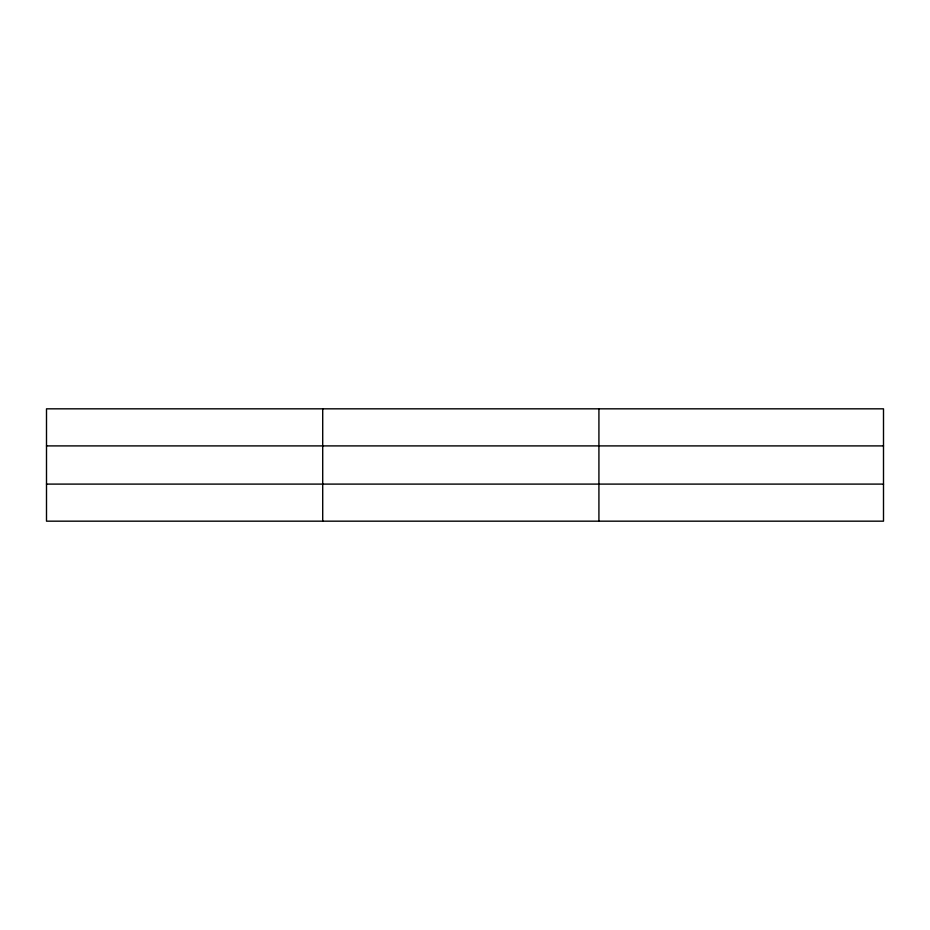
<?xml version="1.0" encoding="UTF-8"?>
<svg xmlns="http://www.w3.org/2000/svg" width="930" height="930" viewBox="0 0 930 930"><rect width="100%" height="100%" fill="white"/><g stroke="black" fill="none" stroke-linecap="round" stroke-linejoin="round"><path stroke-width="1.4" d="M322.71 408.828L322.71 521.172M598.92 408.828L598.92 521.172M883.5 484.1L883.5 521.172L46.5 521.172L46.5 408.828L883.5 408.828L883.5 484.1L46.5 484.1M46.5 445.9L883.5 445.9"/></g></svg>
